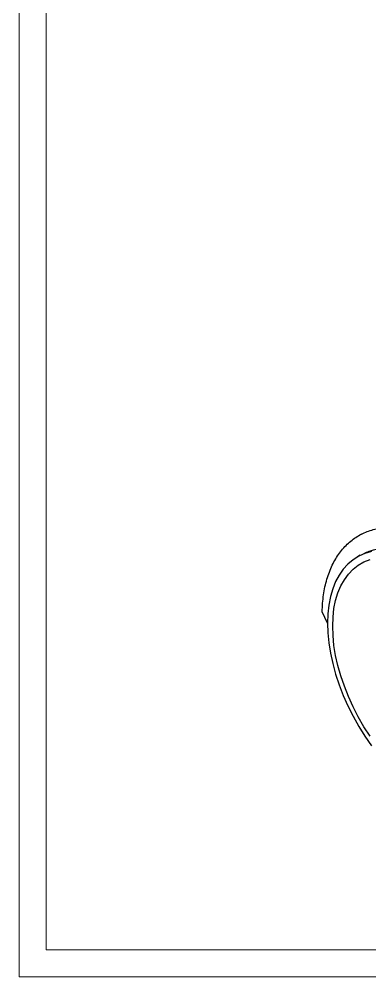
# Model space of a CAD drawing. Header units: millimetres. Extents: x 882 to 1669, y 507 to 913.
# Drawn here: x 881.53 to 893.21, y 507.19 to 539.06 of the extents above; entities that cross this region are included whole.
import ezdxf

# ---------------------------------------------------------------- set-up
doc = ezdxf.new("R2010")
doc.units = ezdxf.units.MM
doc.linetypes.add('SLD-Solid', pattern=[0])

msp = doc.modelspace()

# ---------------------------------------------------------------- linework, layer by layer
at = {"linetype": 'Continuous', "lineweight": 25}
for p, q in [((892.9355164, 521.9238725), (892.8388406, 521.8680628)), ((892.8931377, 521.2158324), (892.7964527, 521.1600173)), ((891.7995557, 518.9566392), (891.6226283, 519.3378227))]:
    msp.add_line(p, q, dxfattribs=at)
at = {"linetype": 'SLD-Solid', "lineweight": 15}
for points in [[(881.5319538, 570.9359021), (972.7954952, 570.9359021), (972.7954952, 507.1856343), (881.5319538, 507.1856343)], [(882.4266944, 570.0411615), (971.9007546, 570.0411615), (971.9007546, 508.0803749), (882.4266944, 508.0803749)]]:
    msp.add_lwpolyline(points, close=True, dxfattribs=at)
at = {"linetype": 'Continuous', "lineweight": 25, "flags": 128}
for points in [[(893.2694104, 521.3421097), (893.0503262, 521.2784744), (892.8451999, 521.1870409), (892.6553615, 521.0684017), (892.4820424, 520.9233264), (892.3263664, 520.7527562), (892.1893432, 520.5577971), (892.0718619, 520.3397133), (891.9746836, 520.0999194), (891.8984394, 519.8399703), (891.8436229, 519.5615524), (891.8105905, 519.2664706), (891.7995557, 518.9566392)], [(891.9749694, 518.855375), (891.9859932, 519.1567878), (892.0189891, 519.4434138), (892.0737315, 519.7132954), (892.1498464, 519.964589), (892.2468143, 520.1955777), (892.3639724, 520.4046839), (892.5005208, 520.5904789), (892.6555266, 520.7516938), (892.8279305, 520.8872275), (893.0165553, 520.9961537), (893.2201125, 521.0777283)], [(891.7995557, 518.9566392), (891.8105905, 518.6340673), (891.8436229, 518.3008471), (891.8984394, 517.9591395), (891.9746836, 517.6111607), (892.0718619, 517.2591671), (892.1893432, 516.9054422), (892.3263664, 516.5522795), (892.4820424, 516.2019697), (892.6553615, 515.8567844), (892.8451999, 515.5189625), (893.0503262, 515.1906951), (893.2694104, 514.8741106)], [(893.2201125, 515.1954101), (893.0165553, 515.5120069), (892.8279305, 515.8387147), (892.6555266, 516.1733017), (892.5005208, 516.5134824), (892.3639724, 516.8569329), (892.2468143, 517.2013069), (892.1498464, 517.5442524), (892.0737315, 517.8834264), (892.0189891, 518.2165122), (891.9859932, 518.5412345), (891.9749694, 518.855375)]]:
    msp.add_lwpolyline(points, dxfattribs=at)
at = {"linetype": 'Continuous', "lineweight": 25}
for points, knots in [([(891.6226283, 519.3378227), (891.6338624, 519.5270118), (891.6565261, 519.9086805), (891.7734767, 520.4279493), (891.9513195, 520.8976071), (892.192253, 521.3012793), (892.4876969, 521.6303262), (892.8311101, 521.880933), (893.2198055, 522.0530793), (893.6524577, 522.1445644), (894.1224755, 522.1511327), (894.6181019, 522.0715384), (895.1262433, 521.9089783), (895.6375432, 521.6685614), (896.1488423, 521.3541548), (896.6569864, 520.9676457), (897.1526095, 520.5134917), (897.6226309, 520.0027384), (898.055279, 519.4493459), (898.4439803, 518.8639284), (898.7873739, 518.2523467), (899.0828916, 517.619765), (899.3235532, 516.9765618), (899.5024013, 516.3394781), (899.6156619, 515.7249336), (899.6630762, 515.1426449), (899.6464181, 514.5973454), (899.5657404, 514.094756), (899.4202296, 513.6449239), (899.2129019, 513.2603299), (898.9499636, 512.9501723), (898.6373498, 512.7171699), (898.2793135, 512.5633049), (897.8795966, 512.4886371), (897.4415891, 512.5088368), (897.1294396, 512.5571543), (896.9627829, 512.6211879), (896.9561269, 512.6237452)], [0, 0, 0, 0, 0.0289436831, 0.0583908033, 0.0880962588, 0.1178017125, 0.1472488342, 0.1761925126, 0.2051361911, 0.234583315, 0.2642887663, 0.2939942241, 0.3234413421, 0.3523850252, 0.3813287084, 0.4107758286, 0.4404812841, 0.4701867377, 0.4996338594, 0.5285775378, 0.5575212163, 0.5869683402, 0.6166737916, 0.6463792493, 0.6758263695, 0.7047700526, 0.7337137358, 0.7631608538, 0.7928663115, 0.8225717629, 0.8520188868, 0.8809625652, 0.9099062437, 0.9393533654, 0.969058819, 0.9987642745, 1, 1, 1, 1]), ([(892.8931494, 521.2158102), (893.0055262, 521.2717822), (893.2323074, 521.3847361), (893.6215956, 521.4631839), (894.0413203, 521.4711817), (894.4846503, 521.4010667), (894.9388681, 521.2574221), (895.395859, 521.0442913), (895.8528341, 520.7653012), (896.3071004, 520.4221599), (896.7502574, 520.018809), (897.1706176, 519.5650587), (897.5576571, 519.0733166), (897.9054665, 518.5529953), (898.2129309, 518.0093757), (898.4778614, 517.4471187), (898.6939857, 516.8754273), (898.8550693, 516.3091848), (898.9577046, 515.7629905), (899.0016153, 515.2454462), (898.9884475, 514.7608844), (898.9184636, 514.3142437), (898.7904535, 513.9152611), (898.6086404, 513.5719073), (898.3727014, 513.3039091), (898.1964404, 513.1482644), (898.0919992, 513.1033989), (898.0919335, 513.1033708)], [0, 0, 0, 0, 0.04104212295, 0.08282477054, 0.12497416591, 0.16712358636, 0.20890623279, 0.24997417155, 0.29104211032, 0.33282476066, 0.37497417713, 0.41712357649, 0.45890622015, 0.49997417153, 0.54104212291, 0.5828247705, 0.62497416587, 0.66712358632, 0.70890623275, 0.74997417151, 0.79104211028, 0.83282476062, 0.87497417709, 0.91712357645, 0.95890622011, 0.99997417149, 1, 1, 1, 1])]:
    msp.add_open_spline(points, degree=3, knots=knots, dxfattribs=at)

doc.saveas('drawing.dxf')
